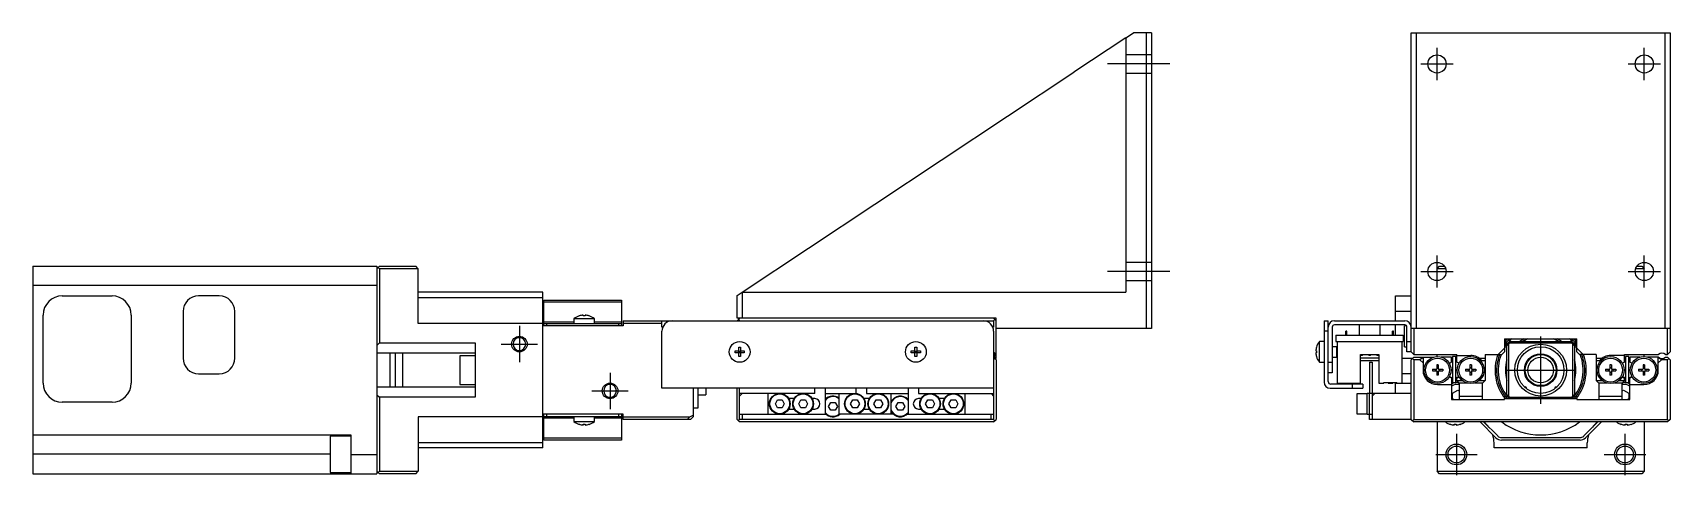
# Model space of a CAD drawing. Extents: x 0 to 663, y -8 to 592.
# Drawn here: x 346.7 to 662.6, y 257.5 to 342.8 of the extents above; entities that cross this region are included whole.
import ezdxf

# ---------------------------------------------------------------- set-up
doc = ezdxf.new("R2010")
doc.units = 0
doc.header["$LTSCALE"] = 0.5
doc.linetypes.add('CENTER', pattern=[50.8, 31.75, -6.35, 6.35, -6.35])
doc.linetypes.add('DASHED', pattern=[19.05, 12.7, -6.35])
for name, color, linetype in [('MSM_CENTER', 1, 'CENTER'), ('MSM_CONTINUOUS', 7, 'CONTINUOUS'), ('MSM_DASHED', 4, 'DASHED'), ('MSM_NARROW', 5, 'CONTINUOUS')]:
    doc.layers.add(name, color=color, linetype=linetype)

msp = doc.modelspace()

# ---------------------------------------------------------------- linework, layer by layer
at = {"layer": 'MSM_CENTER'}
for p, q in [((617.64, 333.65), (617.64, 339.85)), ((657.64, 333.65), (657.64, 339.85)), ((566.08, 336.75), (554.08, 336.75)), ((614.54, 336.75), (620.74, 336.75)), ((654.54, 336.75), (660.74, 336.75)), ((617.64, 293.65), (617.64, 299.85)), ((657.64, 293.65), (657.64, 299.85)), ((566.08, 296.75), (554.08, 296.75)), ((614.54, 296.75), (620.74, 296.75)), ((654.54, 296.75), (660.74, 296.75)), ((440.58, 286.25), (440.58, 279.25)), ((437.08, 282.75), (444.08, 282.75)), ((637.64, 271.25), (637.64, 284.25)), ((458.08, 277.25), (458.08, 270.25)), ((631.14, 277.75), (644.14, 277.75)), ((454.58, 273.75), (461.58, 273.75)), ((634.89, 274.19), (634.89, 274.19)), ((621.38, 265.49), (621.38, 257.49)), ((653.91, 265.49), (653.91, 257.49)), ((617.38, 261.49), (625.38, 261.49)), ((649.91, 261.49), (657.91, 261.49))]:
    msp.add_line(p, q, dxfattribs=at)
at = {"layer": 'MSM_CONTINUOUS'}
for p, q in [((557.58, 341.76), (547.58, 335.14)), ((557.58, 341.76), (559.08, 342.75)), ((557.58, 341.76), (557.58, 292.75)), ((562.58, 342.75), (559.08, 342.75)), ((561.58, 285.75), (561.58, 342.75)), ((562.58, 342.75), (562.58, 285.75)), ((612.64, 342.75), (662.64, 342.75)), ((612.64, 281.25), (612.64, 342.75)), ((613.64, 342.75), (613.64, 285.75)), ((661.64, 285.75), (661.64, 342.75)), ((662.64, 342.75), (662.64, 281.25)), ((483.54, 292.75), (547.58, 335.14)), ((346.68, 297.75), (413.08, 297.75)), ((346.68, 297.75), (346.68, 257.75)), ((413.08, 297.75), (413.08, 257.75)), ((413.58, 297.75), (413.08, 297.25)), ((413.33, 297.5), (413.58, 297.25)), ((413.58, 297.75), (420.58, 297.75)), ((413.58, 297.25), (413.58, 283)), ((421.08, 297.25), (413.58, 297.25)), ((421.08, 297.25), (420.58, 297.75)), ((421.08, 286.75), (421.08, 297.25)), ((617.64, 297.25), (618.14, 297.75)), ((619.32, 297.25), (617.64, 297.25)), ((617.64, 295), (617.64, 297.25)), ((618.14, 297.75), (619.08, 297.75)), ((657.64, 297.25), (655.97, 297.25)), ((656.21, 297.75), (657.14, 297.75)), ((657.14, 297.75), (657.64, 297.25)), ((657.64, 295), (657.64, 297.25)), ((413.08, 294.05), (346.68, 294.05)), ((352.38, 292.05), (361.98, 292.05)), ((382.68, 292.05), (378.68, 292.05)), ((445.08, 292.75), (421.08, 292.75)), ((421.08, 291.75), (445.08, 291.75)), ((445.08, 262.75), (445.08, 292.75)), ((445.28, 286.25), (445.28, 291.25)), ((445.28, 291.25), (460.28, 291.25)), ((460.28, 290.81), (445.28, 290.81)), ((460.28, 291.25), (460.28, 286.25)), ((482.58, 292.12), (483.54, 292.75)), ((482.58, 287.75), (482.58, 292.12)), ((483.54, 292.75), (557.58, 292.75)), ((483.58, 292.75), (483.58, 287.75)), ((609.64, 292.05), (612.64, 292.05)), ((609.64, 287.25), (609.64, 292.05)), ((348.68, 275.25), (348.68, 288.35)), ((365.68, 288.35), (365.68, 275.25)), ((375.68, 289.05), (375.68, 280.05)), ((385.68, 280.05), (385.68, 289.05)), ((455.08, 287.65), (451.08, 287.65)), ((451.08, 287.65), (451.08, 286.75)), ((452.15, 288.21), (452.13, 288.21)), ((452.88, 288.21), (452.88, 288.34)), ((453.28, 288.21), (452.88, 288.21)), ((453.28, 288.34), (453.28, 288.21)), ((454.03, 288.21), (454.01, 288.21)), ((455.08, 286.75), (455.08, 287.65)), ((532.58, 287.75), (482.58, 287.75)), ((483.08, 287.75), (482.58, 287.25)), ((532.58, 287.25), (532.08, 287.75)), ((532.58, 280.05), (532.58, 287.75)), ((612.64, 289.05), (609.64, 289.05)), ((445.08, 286.75), (421.08, 286.75)), ((460.58, 286.25), (445.08, 286.25)), ((445.28, 287.05), (451.08, 287.05)), ((445.28, 286.75), (460.28, 286.75)), ((445.78, 286.75), (445.78, 286.25)), ((455.08, 287.05), (460.28, 287.05)), ((459.78, 286.25), (459.78, 286.75)), ((460.58, 287.25), (460.58, 286.25)), ((460.58, 287.25), (532.08, 287.25)), ((468.08, 286.75), (460.58, 286.75)), ((468.08, 286.05), (468.08, 287.25)), ((468.25, 286.05), (468.08, 286.05)), ((468.08, 274.25), (468.08, 285.25)), ((482.83, 287.5), (483.08, 287.25)), ((532.08, 286.05), (531.92, 286.05)), ((532.08, 287.25), (532.33, 287.5)), ((532.08, 287.25), (532.08, 286.05)), ((532.08, 285.25), (532.08, 268.25)), ((562.58, 285.75), (532.58, 285.75)), ((595.84, 287.25), (595.84, 275.45)), ((595.84, 287.25), (596.64, 287.25)), ((596.64, 285.25), (595.84, 285.25)), ((596.64, 275.55), (596.64, 287.25)), ((597.44, 286.05), (597.44, 277.25)), ((597.84, 287.25), (611.44, 287.25)), ((611.44, 286.45), (597.84, 286.45)), ((598.14, 284.45), (598.14, 283.25)), ((598.14, 284.45), (611.14, 284.45)), ((600.02, 284.45), (600.02, 285.25)), ((600.27, 285.25), (600.02, 285.25)), ((600.27, 284.45), (600.27, 285.25)), ((602.64, 286.45), (602.64, 284.45)), ((606.64, 284.45), (606.64, 286.45)), ((609.02, 284.45), (609.02, 285.25)), ((609.27, 285.25), (609.02, 285.25)), ((609.27, 284.45), (609.27, 285.25)), ((609.64, 284.45), (609.64, 286.45)), ((611.14, 284.45), (611.14, 283.25)), ((611.34, 282.25), (611.34, 286.25)), ((611.79, 286.25), (611.34, 286.25)), ((611.84, 281.25), (611.84, 286.05)), ((662.64, 285.75), (612.64, 285.75)), ((613.14, 285.75), (613.14, 280.75)), ((662.14, 280.75), (662.14, 285.75)), ((413.58, 283), (413.08, 282.5)), ((413.58, 283), (432.08, 283)), ((432.08, 283), (432.08, 272.5)), ((482.2, 281.07), (482.2, 281.43)), ((482.2, 281.43), (482.9, 281.43)), ((482.9, 282.14), (483.26, 282.14)), ((482.9, 281.43), (482.9, 282.14)), ((482.91, 281.42), (482.9, 281.43)), ((482.91, 281.42), (483.25, 281.42)), ((482.91, 281.08), (482.91, 281.42)), ((483.25, 281.42), (483.26, 281.43)), ((483.25, 281.42), (483.25, 281.08)), ((483.26, 282.14), (483.26, 281.43)), ((483.26, 281.43), (483.97, 281.43)), ((483.97, 281.43), (483.97, 281.07)), ((516.2, 281.07), (516.2, 281.43)), ((516.2, 281.43), (516.9, 281.43)), ((516.9, 282.14), (517.26, 282.14)), ((516.9, 281.43), (516.9, 282.14)), ((516.91, 281.42), (516.9, 281.43)), ((516.91, 281.42), (517.25, 281.42)), ((516.91, 281.08), (516.91, 281.42)), ((517.25, 281.42), (517.26, 281.43)), ((517.25, 281.42), (517.25, 281.08)), ((517.26, 282.14), (517.26, 281.43)), ((517.26, 281.43), (517.97, 281.43)), ((517.97, 281.43), (517.97, 281.07)), ((532.58, 280.75), (532.08, 281.25)), ((594.25, 281.43), (594.37, 281.43)), ((594.37, 282.14), (594.37, 282.14)), ((594.37, 281.43), (594.37, 281.07)), ((594.95, 279.25), (594.95, 283.25)), ((595.84, 283.25), (594.95, 283.25)), ((598.34, 282.25), (597.44, 282.25)), ((598.14, 283.25), (611.14, 283.25)), ((598.34, 280.25), (598.34, 282.25)), ((598.39, 282.2), (598.34, 282.25)), ((598.39, 283.25), (598.39, 275.25)), ((610.89, 275.25), (610.89, 283.25)), ((611.34, 282.25), (611.84, 282.25)), ((611.84, 283.25), (612.64, 283.25)), ((612.64, 281.25), (611.84, 281.25)), ((613.14, 280.75), (612.64, 281.25)), ((629.44, 280.75), (630.64, 281.96)), ((630.64, 281.25), (630.14, 280.75)), ((630.64, 283.75), (644.64, 283.75)), ((630.64, 283.75), (630.64, 281.25)), ((631.14, 282.45), (631.44, 282.75)), ((631.14, 273.05), (631.14, 282.45)), ((631.64, 282.95), (631.44, 282.75)), ((631.44, 282.75), (631.44, 272.75)), ((631.64, 282.95), (631.94, 283.25)), ((643.64, 282.95), (631.64, 282.95)), ((631.94, 283.25), (643.34, 283.25)), ((643.34, 283.25), (643.64, 282.95)), ((643.84, 282.75), (643.64, 282.95)), ((643.84, 272.75), (643.84, 282.75)), ((643.84, 282.75), (644.14, 282.45)), ((644.14, 282.45), (644.14, 273.05)), ((644.64, 281.25), (644.64, 283.75)), ((644.64, 281.96), (645.85, 280.75)), ((645.14, 280.75), (644.64, 281.25)), ((662.64, 281.25), (662.14, 280.75)), ((432.08, 281), (413.08, 281)), ((415.58, 281), (415.58, 274.5)), ((416.58, 281), (416.58, 274.5)), ((418.08, 274.5), (418.08, 281)), ((429.08, 280.5), (429.08, 275)), ((432.08, 280.5), (429.08, 280.5)), ((482.9, 281.07), (482.2, 281.07)), ((482.91, 281.08), (482.9, 281.07)), ((482.9, 280.37), (482.9, 281.07)), ((483.26, 280.37), (482.9, 280.37)), ((483.25, 281.08), (482.91, 281.08)), ((483.25, 281.08), (483.26, 281.07)), ((483.26, 281.07), (483.26, 280.37)), ((483.97, 281.07), (483.26, 281.07)), ((516.9, 281.07), (516.2, 281.07)), ((516.91, 281.08), (516.9, 281.07)), ((516.9, 280.37), (516.9, 281.07)), ((517.26, 280.37), (516.9, 280.37)), ((517.25, 281.08), (516.91, 281.08)), ((517.25, 281.08), (517.26, 281.07)), ((517.26, 281.07), (517.26, 280.37)), ((517.97, 281.07), (517.26, 281.07)), ((532.58, 280.75), (532.08, 280.75)), ((532.58, 280.55), (532.08, 280.55)), ((532.18, 280.35), (532.08, 280.35)), ((532.58, 279.75), (532.08, 280.25)), ((532.33, 280), (532.08, 279.75)), ((532.18, 280.15), (532.18, 280.35)), ((532.58, 280.05), (532.48, 279.95)), ((532.48, 280.05), (532.48, 279.85)), ((532.58, 279.75), (532.58, 268.25)), ((594.37, 281.07), (594.25, 281.07)), ((594.37, 280.37), (594.37, 280.37)), ((594.95, 279.25), (595.84, 279.25)), ((596.64, 279.25), (597.44, 279.25)), ((597.44, 280.25), (598.34, 280.25)), ((598.34, 280.25), (598.39, 280.3)), ((602.89, 280.75), (606.39, 280.75)), ((602.89, 275.25), (602.89, 280.75)), ((606.39, 280.05), (602.89, 280.05)), ((606.39, 279.55), (602.89, 279.55)), ((604.64, 279.25), (605.14, 279.25)), ((604.64, 279.25), (604.64, 273.25)), ((605.14, 279.25), (605.14, 268.25)), ((606.39, 280.75), (606.39, 275.25)), ((610.89, 280.05), (612.94, 280.05)), ((613.14, 280.25), (612.64, 279.75)), ((612.64, 268.25), (612.64, 279.75)), ((613.14, 279.75), (612.89, 280)), ((613.14, 280.75), (621.44, 280.75)), ((613.14, 280.25), (617.03, 280.25)), ((613.14, 279.75), (613.14, 268.25)), ((614.34, 279.75), (613.14, 279.75)), ((614.94, 280.18), (614.34, 279.75)), ((614.34, 279.75), (614.94, 279.15)), ((614.94, 280.25), (614.94, 277.75)), ((617.89, 278.75), (617.6, 278.75)), ((617.6, 278.75), (617.6, 277.96)), ((617.6, 278.22), (617.89, 278.22)), ((617.64, 280.35), (617.64, 280.75)), ((617.89, 278.75), (617.89, 277.96)), ((620.44, 280.25), (618.46, 280.25)), ((620.15, 279.13), (620.44, 279.3)), ((620.44, 279.3), (620.44, 280.25)), ((620.64, 280.37), (620.64, 275.37)), ((621.24, 280.37), (620.64, 280.37)), ((621.24, 275.37), (621.24, 280.37)), ((621.44, 279.3), (621.44, 280.75)), ((621.44, 280.55), (624.14, 280.55)), ((621.74, 279.13), (621.44, 279.3)), ((624.29, 278.75), (624, 278.75)), ((624, 278.75), (624, 277.96)), ((624, 278.22), (624.29, 278.22)), ((624.29, 278.75), (624.29, 277.96)), ((625.74, 280.05), (626.94, 280.05)), ((626.94, 279.55), (626.29, 279.55)), ((626.94, 280.75), (630.14, 280.75)), ((626.94, 280.75), (626.94, 275.75)), ((648.34, 280.75), (645.14, 280.75)), ((648.34, 280.75), (648.34, 275.75)), ((648.34, 280.05), (649.55, 280.05)), ((649, 279.55), (648.34, 279.55)), ((651.29, 278.75), (651, 278.75)), ((651, 278.75), (651, 277.96)), ((651, 278.22), (651.29, 278.22)), ((653.84, 280.55), (651.14, 280.55)), ((651.29, 278.75), (651.29, 277.96)), ((653.84, 279.3), (653.55, 279.13)), ((653.84, 280.75), (660.38, 280.75)), ((653.84, 279.3), (653.84, 280.75)), ((654.04, 280.37), (654.04, 275.37)), ((654.64, 280.37), (654.04, 280.37)), ((654.64, 275.37), (654.64, 280.37)), ((654.84, 280.25), (654.84, 279.3)), ((656.83, 280.25), (654.84, 280.25)), ((654.84, 279.3), (655.14, 279.13)), ((657.69, 278.75), (657.4, 278.75)), ((657.4, 278.75), (657.4, 277.96)), ((657.4, 278.22), (657.69, 278.22)), ((657.64, 280.35), (657.64, 280.75)), ((657.69, 278.75), (657.69, 277.96)), ((660.38, 280.25), (658.26, 280.25)), ((660.34, 277.75), (660.34, 280.25)), ((660.94, 279.75), (660.34, 280.18)), ((660.34, 279.15), (660.94, 279.75)), ((662.14, 279.75), (660.94, 279.75)), ((661.7, 280.75), (662.14, 280.75)), ((661.7, 280.25), (662.14, 280.25)), ((662.14, 280.25), (662.64, 279.75)), ((662.39, 280), (662.14, 279.75)), ((662.14, 268.25), (662.14, 279.75)), ((662.64, 279.75), (662.64, 268.25)), ((378.68, 277.05), (382.68, 277.05)), ((429.08, 275), (432.08, 275)), ((597.44, 277.25), (596.64, 277.25)), ((603.34, 275.05), (597.14, 275.05)), ((598.39, 275.25), (602.89, 275.25)), ((601.34, 274.25), (601.34, 275.05)), ((603.34, 275.05), (603.34, 274.25)), ((606.39, 275.25), (607.39, 275.25)), ((607.39, 275.25), (607.39, 275.35)), ((607.39, 275.35), (609.89, 275.35)), ((608.19, 275.35), (608.19, 275.25)), ((608.19, 275.25), (609.09, 275.25)), ((608.57, 275.35), (608.57, 275.25)), ((608.72, 275.35), (608.72, 275.25)), ((609.09, 275.35), (609.09, 275.25)), ((609.64, 273.25), (609.64, 275.35)), ((609.64, 275.25), (612.64, 275.25)), ((609.89, 275.25), (609.89, 275.35)), ((612.64, 277.05), (610.89, 277.05)), ((616.74, 277.9), (617.54, 277.9)), ((616.74, 277.9), (616.74, 277.61)), ((616.74, 277.61), (617.54, 277.61)), ((617.27, 277.9), (617.27, 277.61)), ((617.6, 277.55), (617.6, 276.75)), ((617.6, 277.28), (617.89, 277.28)), ((617.89, 276.75), (617.6, 276.75)), ((617.74, 274.95), (620.44, 274.95)), ((617.89, 277.55), (617.89, 276.75)), ((617.95, 277.9), (618.74, 277.9)), ((617.95, 277.61), (618.74, 277.61)), ((618.21, 277.61), (618.21, 277.9)), ((618.74, 277.9), (618.74, 277.61)), ((620.44, 276.21), (620.15, 276.38)), ((620.44, 276.21), (620.44, 272.05)), ((620.64, 275.37), (621.24, 275.37)), ((621.44, 276.21), (621.74, 276.38)), ((621.44, 275.75), (621.44, 276.21)), ((621.44, 275.75), (622.48, 275.75)), ((621.94, 275.25), (621.44, 275.75)), ((623.43, 275.25), (621.94, 275.25)), ((621.94, 275.25), (621.94, 272.05)), ((623.14, 277.9), (623.14, 277.61)), ((623.14, 277.9), (623.94, 277.9)), ((623.14, 277.61), (623.94, 277.61)), ((623.67, 277.9), (623.67, 277.61)), ((624, 277.55), (624, 276.75)), ((624, 277.28), (624.29, 277.28)), ((624.29, 276.75), (624, 276.75)), ((624.29, 277.55), (624.29, 276.75)), ((624.35, 277.9), (625.14, 277.9)), ((624.35, 277.61), (625.14, 277.61)), ((624.61, 277.61), (624.61, 277.9)), ((626.44, 275.25), (624.86, 275.25)), ((625.14, 277.9), (625.14, 277.61)), ((625.8, 275.75), (626.94, 275.75)), ((626.94, 275.75), (626.44, 275.25)), ((626.44, 272.05), (626.44, 275.25)), ((648.34, 275.75), (649.48, 275.75)), ((648.84, 275.25), (648.34, 275.75)), ((650.43, 275.25), (648.84, 275.25)), ((648.84, 275.25), (648.84, 272.05)), ((650.14, 277.9), (650.94, 277.9)), ((650.14, 277.9), (650.14, 277.61)), ((650.14, 277.61), (650.94, 277.61)), ((650.67, 277.9), (650.67, 277.61)), ((651, 277.55), (651, 276.75)), ((651, 277.28), (651.29, 277.28)), ((651.29, 276.75), (651, 276.75)), ((651.29, 277.55), (651.29, 276.75)), ((651.35, 277.9), (652.14, 277.9)), ((651.35, 277.61), (652.14, 277.61)), ((651.61, 277.61), (651.61, 277.9)), ((653.34, 275.25), (651.86, 275.25)), ((652.14, 277.9), (652.14, 277.61)), ((652.8, 275.75), (653.84, 275.75)), ((653.84, 275.75), (653.34, 275.25)), ((653.34, 272.05), (653.34, 275.25)), ((653.55, 276.38), (653.84, 276.21)), ((653.84, 275.75), (653.84, 276.21)), ((654.04, 275.37), (654.64, 275.37)), ((655.14, 276.38), (654.84, 276.21)), ((654.84, 272.05), (654.84, 276.21)), ((654.84, 274.95), (657.54, 274.95)), ((656.54, 277.9), (657.34, 277.9)), ((656.54, 277.9), (656.54, 277.61)), ((656.54, 277.61), (657.34, 277.61)), ((657.07, 277.9), (657.07, 277.61)), ((657.4, 277.55), (657.4, 276.75)), ((657.4, 277.28), (657.69, 277.28)), ((657.69, 276.75), (657.4, 276.75)), ((657.69, 277.55), (657.69, 276.75)), ((657.75, 277.9), (658.54, 277.9)), ((657.75, 277.61), (658.54, 277.61)), ((658.01, 277.61), (658.01, 277.9)), ((658.54, 277.9), (658.54, 277.61)), ((413.08, 274.5), (432.08, 274.5)), ((413.08, 273), (413.58, 272.5)), ((413.58, 272.5), (413.58, 258.25)), ((432.08, 272.5), (413.58, 272.5)), ((532.08, 274.25), (468.08, 274.25)), ((474.08, 274.25), (474.08, 268.75)), ((475.08, 270.5), (475.08, 274.25)), ((475.08, 273), (476.58, 273)), ((476.58, 274.25), (476.58, 273)), ((482.58, 268.25), (482.58, 274.25)), ((483.08, 268.25), (483.08, 274.25)), ((483.08, 272.75), (483.58, 273.25)), ((497.58, 273.25), (483.08, 273.25)), ((488.58, 269.25), (488.58, 273.25)), ((489.97, 271.25), (490.4, 272)), ((490.4, 272), (491.27, 272)), ((491.27, 272), (491.7, 271.25)), ((493.6, 272.25), (492.56, 272.25)), ((494.47, 271.25), (494.9, 272)), ((494.9, 272), (495.77, 272)), ((495.77, 272), (496.2, 271.25)), ((497.58, 272.25), (497.06, 272.25)), ((497.58, 273.25), (497.58, 274.25)), ((499.58, 274.25), (499.58, 269.25)), ((499.58, 273.25), (505.58, 273.25)), ((502.28, 269.25), (502.28, 273.25)), ((504.47, 271.25), (504.9, 272)), ((504.9, 272), (505.77, 272)), ((505.58, 273.25), (505.58, 274.25)), ((505.77, 272), (506.2, 271.25)), ((508.1, 272.25), (507.06, 272.25)), ((507.58, 274.25), (507.58, 273.25)), ((507.58, 273.25), (515.58, 273.25)), ((508.97, 271.25), (509.4, 272)), ((509.4, 272), (510.27, 272)), ((510.27, 272), (510.7, 271.25)), ((512.28, 273.25), (512.28, 269.25)), ((515.58, 274.25), (515.58, 269.25)), ((517.58, 274.25), (517.58, 273.25)), ((517.58, 273.25), (532.08, 273.25)), ((518.1, 272.25), (517.58, 272.25)), ((518.97, 271.25), (519.4, 272)), ((519.4, 272), (520.27, 272)), ((520.27, 272), (520.7, 271.25)), ((522.6, 272.25), (521.56, 272.25)), ((523.47, 271.25), (523.9, 272)), ((523.9, 272), (524.77, 272)), ((524.77, 272), (525.2, 271.25)), ((526.58, 269.25), (526.58, 273.25)), ((531.58, 273.25), (532.08, 272.75)), ((597.04, 274.25), (603.34, 274.25)), ((602.14, 273.15), (602.14, 269.35)), ((604.14, 273.15), (602.14, 273.15)), ((604.14, 269.25), (604.14, 273.25)), ((612.64, 273.25), (604.14, 273.25)), ((604.64, 269.25), (604.64, 273.25)), ((605.14, 272.75), (605.64, 273.25)), ((620.44, 272.05), (630.64, 272.05)), ((620.64, 273.33), (621.64, 273.91)), ((620.64, 272.18), (620.64, 273.33)), ((620.86, 272.05), (620.64, 272.18)), ((621.64, 273.91), (621.94, 273.74)), ((621.94, 272.75), (626.44, 272.75)), ((630.64, 272.05), (630.64, 272.25)), ((630.64, 272.25), (644.64, 272.25)), ((631.44, 272.75), (631.14, 273.05)), ((631.44, 272.75), (631.64, 272.55)), ((631.64, 272.55), (643.64, 272.55)), ((631.94, 272.25), (631.64, 272.55)), ((634.48, 274.55), (634.67, 274.55)), ((634.89, 274.33), (634.67, 274.55)), ((634.89, 274.33), (634.72, 274.33)), ((634.89, 274.19), (634.89, 274.33)), ((634.89, 274.19), (634.89, 274.19)), ((640.62, 274.55), (640.39, 274.33)), ((640.56, 274.33), (640.39, 274.33)), ((640.39, 274.33), (640.39, 274.19)), ((640.62, 274.55), (640.81, 274.55)), ((643.64, 272.55), (643.34, 272.25)), ((643.64, 272.55), (643.84, 272.75)), ((644.14, 273.05), (643.84, 272.75)), ((644.64, 272.25), (644.64, 272.05)), ((644.64, 272.05), (654.84, 272.05)), ((648.84, 272.75), (653.34, 272.75)), ((653.34, 273.74), (653.64, 273.91)), ((653.64, 273.91), (654.64, 273.33)), ((654.64, 272.18), (654.43, 272.05)), ((654.64, 273.33), (654.64, 272.18)), ((361.98, 271.55), (352.38, 271.55)), ((445.08, 268.75), (421.08, 268.75)), ((421.08, 268.75), (421.08, 258.25)), ((460.58, 269.25), (445.08, 269.25)), ((445.28, 264.25), (445.28, 269.25)), ((460.28, 268.75), (445.28, 268.75)), ((445.78, 269.25), (445.78, 268.75)), ((451.08, 268.75), (451.08, 267.86)), ((455.08, 267.86), (455.08, 268.75)), ((459.78, 268.75), (459.78, 269.25)), ((460.28, 269.25), (460.28, 264.25)), ((460.58, 268.25), (460.58, 269.25)), ((460.58, 268.75), (473.47, 268.75)), ((472.97, 268.25), (473.47, 268.75)), ((473.47, 268.75), (474.08, 269.06)), ((474.08, 268.75), (473.58, 268.25)), ((474.08, 270.5), (475.08, 270.5)), ((483.08, 269.25), (499.76, 269.25)), ((483.58, 269.25), (483.58, 268.25)), ((490.4, 270.5), (489.97, 271.25)), ((491.27, 270.5), (490.4, 270.5)), ((491.7, 271.25), (491.27, 270.5)), ((492.56, 270.25), (493.6, 270.25)), ((494.9, 270.5), (494.47, 271.25)), ((495.77, 270.5), (494.9, 270.5)), ((496.2, 271.25), (495.77, 270.5)), ((497.06, 270.25), (497.58, 270.25)), ((500.22, 270.75), (500.65, 271.5)), ((500.65, 270), (500.22, 270.75)), ((500.65, 271.5), (501.52, 271.5)), ((501.52, 270), (500.65, 270)), ((501.52, 271.5), (501.95, 270.75)), ((501.95, 270.75), (501.52, 270)), ((512.76, 269.25), (502.28, 269.25)), ((504.9, 270.5), (504.47, 271.25)), ((505.77, 270.5), (504.9, 270.5)), ((506.2, 271.25), (505.77, 270.5)), ((507.06, 270.25), (508.1, 270.25)), ((509.4, 270.5), (508.97, 271.25)), ((510.27, 270.5), (509.4, 270.5)), ((510.7, 271.25), (510.27, 270.5)), ((513.22, 270.75), (513.65, 271.5)), ((513.65, 270), (513.22, 270.75)), ((513.65, 271.5), (514.52, 271.5)), ((514.52, 270), (513.65, 270)), ((514.52, 271.5), (514.95, 270.75)), ((514.95, 270.75), (514.52, 270)), ((515.4, 269.25), (532.08, 269.25)), ((517.58, 270.25), (518.1, 270.25)), ((519.4, 270.5), (518.97, 271.25)), ((520.27, 270.5), (519.4, 270.5)), ((520.7, 271.25), (520.27, 270.5)), ((521.56, 270.25), (522.6, 270.25)), ((523.9, 270.5), (523.47, 271.25)), ((524.77, 270.5), (523.9, 270.5)), ((525.2, 271.25), (524.77, 270.5)), ((531.58, 268.25), (531.58, 269.25)), ((602.14, 269.35), (604.14, 269.35)), ((604.14, 269.25), (605.14, 269.25)), ((604.64, 268.25), (604.64, 269.25)), ((451.08, 268.46), (445.28, 268.46)), ((451.08, 267.86), (455.08, 267.86)), ((452.13, 267.3), (452.15, 267.3)), ((452.88, 267.3), (453.28, 267.3)), ((452.88, 267.17), (452.88, 267.3)), ((453.28, 267.3), (453.28, 267.17)), ((454.01, 267.3), (454.03, 267.3)), ((460.28, 268.46), (455.08, 268.46)), ((473.58, 268.25), (460.58, 268.25)), ((482.58, 268.25), (483.08, 267.75)), ((482.83, 268), (483.08, 268.25)), ((532.08, 268.25), (483.08, 268.25)), ((532.08, 267.75), (483.08, 267.75)), ((532.08, 268.25), (532.33, 268)), ((532.08, 267.75), (532.58, 268.25)), ((612.64, 268.25), (604.64, 268.25)), ((612.64, 268.25), (613.14, 267.75)), ((612.89, 268), (613.14, 268.25)), ((613.14, 268.25), (662.14, 268.25)), ((662.14, 267.75), (613.14, 267.75)), ((617.64, 267.75), (617.64, 258.25)), ((620.19, 267.3), (620.21, 267.3)), ((620.94, 267.3), (621.34, 267.3)), ((620.94, 267.17), (620.94, 267.3)), ((621.34, 267.3), (621.34, 267.17)), ((622.07, 267.3), (622.09, 267.3)), ((629, 264.69), (625.94, 267.75)), ((626.64, 267.75), (629.35, 265.05)), ((645.94, 265.05), (648.64, 267.75)), ((649.35, 267.75), (646.29, 264.69)), ((653.19, 267.3), (653.21, 267.3)), ((653.94, 267.3), (654.34, 267.3)), ((653.94, 267.17), (653.94, 267.3)), ((654.34, 267.3), (654.34, 267.17)), ((655.07, 267.3), (655.09, 267.3)), ((657.64, 267.75), (657.64, 258.25)), ((662.14, 268.25), (662.39, 268)), ((662.64, 268.25), (662.14, 267.75)), ((346.68, 265.24), (408.08, 265.24)), ((404.08, 264.99), (404.08, 257.99)), ((408.08, 264.99), (404.08, 264.99)), ((408.08, 265.24), (408.08, 257.75)), ((445.08, 263.75), (421.08, 263.75)), ((445.08, 262.75), (421.08, 262.75)), ((445.28, 264.69), (460.28, 264.69)), ((460.28, 264.25), (445.28, 264.25)), ((628.64, 262.75), (628.64, 263.75)), ((646.64, 262.75), (628.64, 262.75)), ((630.06, 264.75), (645.23, 264.75)), ((645.23, 264.25), (630.06, 264.25)), ((646.64, 262.75), (646.64, 263.75)), ((404.08, 261.54), (346.68, 261.54)), ((408.08, 261.45), (413.08, 261.45)), ((346.68, 257.75), (413.08, 257.75)), ((404.08, 257.99), (408.08, 257.99)), ((413.58, 257.75), (413.08, 258.25)), ((413.58, 258.25), (413.33, 258)), ((413.58, 258.25), (421.08, 258.25)), ((420.58, 257.75), (413.58, 257.75)), ((420.58, 257.75), (421.08, 258.25)), ((618.14, 257.75), (617.64, 258.25)), ((617.64, 258.25), (657.64, 258.25)), ((657.14, 257.75), (618.14, 257.75)), ((657.64, 258.25), (657.14, 257.75))]:
    msp.add_line(p, q, dxfattribs=at)
for centre, radius in [((617.64, 336.75), 1.75), ((657.64, 336.75), 1.75), ((617.64, 296.75), 1.75), ((657.64, 296.75), 1.75), ((483.08, 281.25), 2), ((517.08, 281.25), 2), ((637.64, 277.75), 5), ((637.64, 277.75), 4.5), ((617.74, 277.75), 2.6), ((617.74, 277.75), 2.3), ((624.14, 277.75), 2.6), ((624.14, 277.75), 2.3), ((637.64, 277.75), 3.15), ((637.64, 277.75), 3), ((651.14, 277.75), 2.6), ((651.14, 277.75), 2.3), ((657.54, 277.75), 2.6), ((657.54, 277.75), 2.3), ((490.83, 271.25), 2), ((490.83, 271.25), 1.9), ((495.33, 271.25), 2), ((495.33, 271.25), 1.9), ((505.33, 271.25), 2), ((505.33, 271.25), 1.9), ((509.83, 271.25), 2), ((509.83, 271.25), 1.9), ((519.83, 271.25), 2), ((519.83, 271.25), 1.9), ((524.33, 271.25), 2), ((524.33, 271.25), 1.9), ((621.38, 261.49), 1.62), ((653.91, 261.49), 1.62)]:
    msp.add_circle(centre, radius, dxfattribs=at)
at = {"layer": 'MSM_CONTINUOUS', "extrusion": (0, 0, -1)}
for centre in [(-440.58, 282.75), (-458.08, 273.75)]:
    msp.add_circle(centre, 1.23, dxfattribs=at)
at = {"layer": 'MSM_CONTINUOUS'}
for centre, radius, start, end in [((352.38, 288.35), 3.7, 90, 180), ((361.98, 288.35), 3.7, 0, 90), ((378.68, 289.05), 3, 90, 180), ((382.68, 289.05), 3, 0, 90), ((453.08, 285.15), 3.2, 107.27, 128.6822), ((453.08, 285.15), 3.19, 93.5903, 106.9053), ((453.08, 285.15), 3.19, 73.0947, 86.4097), ((453.08, 285.15), 3.2, 51.3178, 72.73), ((470.08, 285.25), 2, 90, 180), ((530.08, 285.25), 2, 0, 90), ((597.84, 286.05), 1.2, 90, 180), ((597.84, 286.05), 0.4, 90, 180), ((611.44, 286.05), 1.2, 0, 90), ((611.44, 286.05), 0.4, 0, 90), ((597.44, 281.25), 3.19, 163.8933, 176.7703), ((597.44, 281.25), 3.2, 141.3178, 163.8775), ((637.64, 277.75), 8.2, 132.9703, 148.6119), ((637.64, 277.75), 9, 138.1897, 141.0576), ((637.64, 277.75), 8.8, 137.0141, 142.6982), ((637.64, 277.75), 8.5, 135.0991, 145.4397), ((637.64, 277.75), 6.8, 118.0725, 126.0189), ((637.64, 277.75), 6.5, 112.6199, 122.2042), ((632.87, 282.53), 1.67, 25.823, 29.2973), ((632.87, 282.53), 1.9, 22.4977, 29.3427), ((632.87, 282.53), 1.98, 21.588, 29.3033), ((637.64, 277.75), 6.5, 57.7958, 67.3801), ((637.64, 277.75), 6.8, 53.9811, 61.9275), ((637.64, 277.75), 8.2, 31.3881, 47.0297), ((637.64, 277.75), 8.5, 34.5603, 44.9009), ((637.64, 277.75), 8.8, 37.3018, 42.9859), ((637.64, 277.75), 9, 38.9424, 41.8103), ((378.68, 280.05), 3, 180, 270), ((382.68, 280.05), 3, 270, 0), ((532.18, 280.05), 0.3, 0, 90), ((597.44, 281.25), 3.19, 183.2297, 196.1067), ((597.44, 281.25), 3.2, 196.1225, 218.6822), ((603.14, 280.85), 0.25, 203.5782, 336.4218), ((604.64, 280.85), 0.25, 203.5782, 336.4218), ((606.14, 280.85), 0.25, 203.5782, 336.4218), ((620.94, 277.75), 1.59, 120, 126.1972), ((620.94, 277.87), 1.59, 100.8931, 108.3584), ((620.94, 277.87), 1.59, 71.6416, 79.1069), ((620.94, 277.75), 1.59, 53.8028, 60), ((624.14, 277.75), 2.8, 40.0052, 90), ((637.64, 277.75), 8.8, 160.0677, 218.6822), ((637.64, 277.75), 8.5, 159.3327, 220.3202), ((637.64, 277.75), 8.2, 158.5399, 222.1236), ((637.64, 277.75), 6.8, 162.9174, 197.0826), ((637.64, 277.75), 8.2, 317.8764, 21.4601), ((637.64, 277.75), 8.5, 319.6798, 20.6673), ((637.64, 277.75), 6.8, 342.9174, 17.0826), ((637.64, 277.75), 8.8, 321.3178, 19.9323), ((651.14, 277.75), 2.8, 90, 139.9948), ((654.34, 277.75), 1.59, 120, 126.1972), ((654.34, 277.87), 1.59, 100.8931, 108.3584), ((654.34, 277.87), 1.59, 71.6416, 79.1069), ((654.34, 277.75), 1.59, 53.8028, 60), ((661.04, 280), 1, 48.5904, 131.4096), ((661.04, 281), 1, 228.5904, 311.4096), ((352.38, 275.25), 3.7, 180, 270), ((361.98, 275.25), 3.7, 270, 0), ((597.04, 275.45), 1.2, 180, 270), ((597.14, 275.55), 0.5, 180, 270), ((617.74, 277.75), 2.8, 180, 270), ((617.54, 277.96), 0.06, 270, 0), ((617.54, 277.55), 0.06, 0, 90), ((617.95, 277.96), 0.06, 180, 270), ((617.95, 277.55), 0.06, 90, 180), ((620.94, 277.75), 1.59, 233.8028, 240), ((620.94, 277.87), 1.59, 235.7956, 259.1069), ((621.64, 272.75), 2.6, 85.4034, 117.4864), ((621.64, 272.75), 2.25, 82.3377, 122.231), ((620.94, 277.87), 1.59, 280.8931, 304.2044), ((620.94, 277.75), 1.59, 300, 306.1972), ((623.94, 277.96), 0.06, 270, 0), ((623.94, 277.55), 0.06, 0, 90), ((624.35, 277.96), 0.06, 180, 270), ((624.35, 277.55), 0.06, 90, 180), ((650.94, 277.96), 0.06, 270, 0), ((650.94, 277.55), 0.06, 0, 90), ((651.35, 277.96), 0.06, 180, 270), ((651.35, 277.55), 0.06, 90, 180), ((653.64, 272.75), 2.25, 57.769, 97.6623), ((654.34, 277.75), 1.59, 233.8028, 240), ((653.64, 272.75), 2.6, 62.5136, 94.5966), ((654.34, 277.87), 1.59, 235.7956, 259.1069), ((654.34, 277.87), 1.59, 280.8931, 304.2044), ((654.34, 277.75), 1.59, 300, 306.1972), ((657.34, 277.96), 0.06, 270, 0), ((657.34, 277.55), 0.06, 0, 90), ((657.54, 277.75), 2.8, 270, 0), ((657.75, 277.96), 0.06, 180, 270), ((657.75, 277.55), 0.06, 90, 180), ((497.58, 271.25), 1, 270, 90), ((501.08, 270.75), 2, 53.1301, 138.5904), ((501.08, 270.75), 1.9, 50.8333, 142.1363), ((514.08, 270.75), 2, 41.4096, 154.1581), ((514.08, 270.75), 1.9, 37.8636, 161.3283), ((517.58, 271.25), 1, 90, 270), ((501.08, 270.75), 1.9, 217.8636, 309.1667), ((501.08, 270.75), 2, 221.4096, 311.4096), ((504.28, 271.25), 1, 154.6316, 205.3684), ((514.08, 270.75), 1.9, 198.6717, 322.1364), ((514.08, 270.75), 2, 205.8419, 318.5904), ((453.08, 270.35), 3.2, 231.3178, 252.73), ((453.08, 270.35), 3.19, 253.0947, 266.4097), ((453.08, 270.35), 3.19, 273.5903, 286.9053), ((453.08, 270.35), 3.2, 287.27, 308.6822), ((621.14, 270.35), 3.2, 234.3409, 252.73), ((621.14, 270.35), 3.19, 253.0947, 266.4097), ((621.14, 270.35), 3.19, 273.5903, 286.9053), ((621.14, 270.35), 3.2, 287.27, 305.6591), ((623.64, 263.75), 5, 36.8699, 53.1301), ((637.64, 277.75), 12.5, 233.1301, 306.8699), ((651.64, 263.75), 5, 126.8699, 143.1301), ((654.14, 270.35), 3.2, 234.3409, 252.73), ((654.14, 270.35), 3.19, 253.0947, 266.4097), ((654.14, 270.35), 3.19, 273.5903, 286.9053), ((654.14, 270.35), 3.2, 287.27, 305.6591), ((623.64, 263.75), 5, 0, 17.8669), ((630.06, 265.75), 1.5, 225, 270), ((630.06, 265.75), 1, 225, 270), ((645.23, 265.75), 1, 270, 315), ((645.23, 265.75), 1.5, 270, 315), ((651.64, 263.75), 5, 162.1331, 180)]:
    msp.add_arc(centre, radius, start, end, dxfattribs=at)
at = {"layer": 'MSM_DASHED'}
for p, q in [((562.58, 338.5), (557.58, 338.5)), ((557.58, 335), (562.58, 335)), ((562.58, 298.5), (557.58, 298.5)), ((557.58, 295), (562.58, 295))]:
    msp.add_line(p, q, dxfattribs=at)
at = {"layer": 'MSM_NARROW'}
for centre, radius in [((440.58, 282.75), 1.5), ((637.64, 277.75), 2.46), ((458.08, 273.75), 1.5), ((621.38, 261.49), 2), ((653.91, 261.49), 2)]:
    msp.add_circle(centre, radius, dxfattribs=at)

doc.saveas('drawing.dxf')
